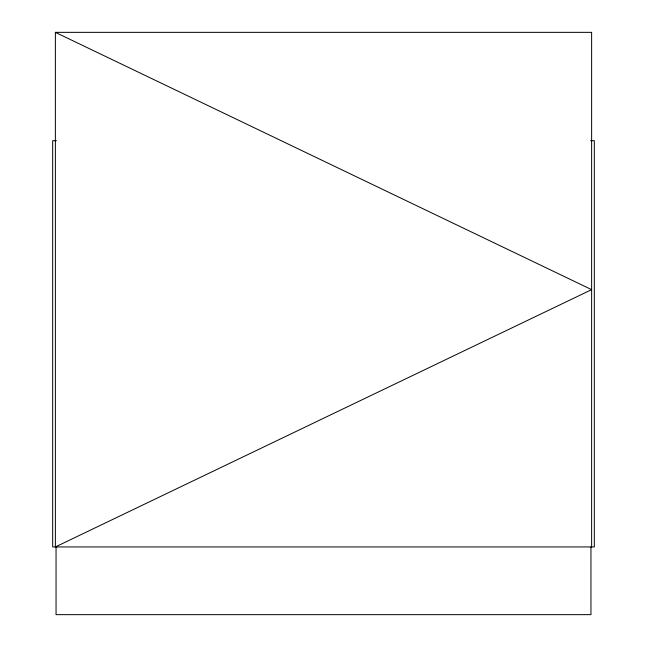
<?xml version="1.0" encoding="UTF-8"?>
<svg xmlns="http://www.w3.org/2000/svg" width="647" height="647" viewBox="0 0 647 647"><rect width="100%" height="100%" fill="white"/><g stroke="black" fill="none" stroke-linecap="round" stroke-linejoin="round"><path stroke-width="0.97" d="M55.375 32.35L591.625 289.646L55.375 546.941L55.375 32.35L591.625 32.35L591.625 546.941M56.41 140.682L52.666 140.682L52.666 546.941L594.334 546.941L594.334 140.682L590.59 140.682M590.954 546.941L590.954 614.65L56.046 614.65L56.046 546.941"/></g></svg>
